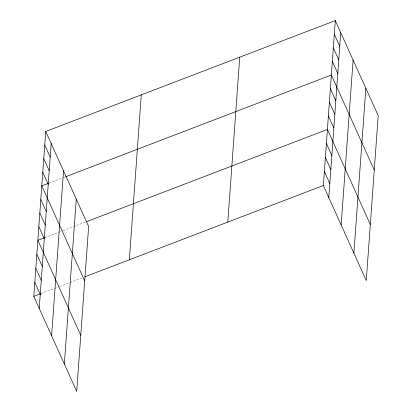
<?xml version="1.0" encoding="UTF-8"?>
<svg xmlns="http://www.w3.org/2000/svg" width="412" height="412" viewBox="0 0 412 412"><rect width="100%" height="100%" fill="white"/><g stroke="black" fill="none" stroke-linecap="round" stroke-linejoin="round"><path stroke-width="0.31" stroke-dasharray="2.06 1.54" d="M49.007 183.108L63.427 177.587M64.03 177.356L65.235 176.897M45.068 237.528L62.495 230.859M63.093 230.627L85.33 222.114M41.004 293.602L59.034 286.701M59.637 286.469L69.252 282.792M69.849 282.56L82.472 277.729"/><path stroke-width="0.62" d="M45.737 131.449L88.647 226.487L76.704 391.4L33.794 296.362L45.737 131.449L335.296 20.6L378.206 115.638L366.263 280.551L323.353 185.513L335.296 20.6M39.238 308.418L51.181 143.505M51.603 335.806L63.546 170.887M64.339 364.017L76.282 199.099M129.347 259.781L141.29 94.868M227.8 222.094L239.743 57.18M328.797 197.575L340.739 32.656M341.162 224.957L353.105 60.039M353.903 253.169L365.841 88.256M48.405 183.34L41.792 185.869L84.707 280.907M65.832 176.666L331.356 75.02L374.266 170.058M44.465 237.76L37.852 240.294L80.762 335.327M86.53 221.656L327.416 129.445L370.326 224.483M33.794 296.362L40.402 293.833M84.877 276.807L323.353 185.513M334.312 34.206L339.756 46.262M333.323 47.813L338.767 59.869M332.34 61.419L337.783 73.475M330.367 88.626L335.816 100.683M329.384 102.233L334.827 114.289M328.4 115.839L333.844 127.895M326.397 143.464L331.84 155.52M325.382 157.482L330.826 169.538M324.368 171.5L329.811 183.556M44.748 145.055L50.192 157.111M43.765 158.656L49.208 170.717M42.781 172.262L48.225 184.319M40.809 199.475L46.252 211.531M39.825 213.081L45.269 225.137M38.841 226.688L44.285 238.744M36.838 254.307L42.282 266.368M35.823 268.325L41.267 280.387M34.809 282.344L40.252 294.4"/></g></svg>
